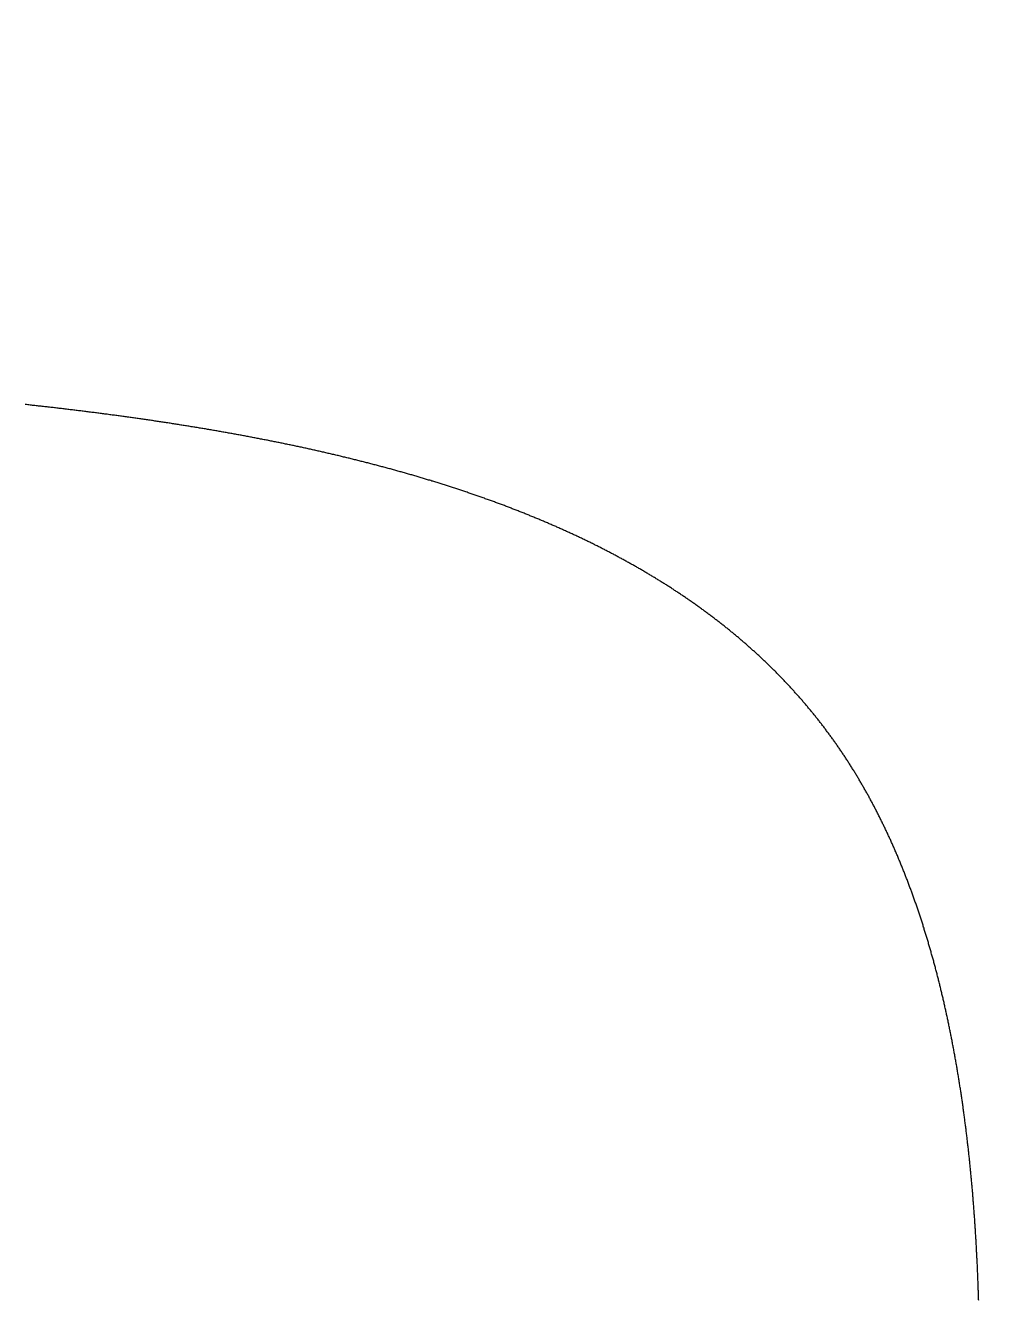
# Model space of a CAD drawing. Header units: millimetres. Extents: x 88 to 97873, y 32 to 55088.
# Drawn here: x 48648.021 to 48649.903, y 5112.257 to 5114.693 of the extents above; entities that cross this region are included whole.
import ezdxf

# ---------------------------------------------------------------- set-up
doc = ezdxf.new("R2010")
doc.units = ezdxf.units.MM
doc.header["$LTSCALE"] = 0.3

msp = doc.modelspace()

# ---------------------------------------------------------------- hatches: boundary and pattern name
h = msp.add_hatch()
h.set_pattern_fill('ANSI35', color=256, scale=20, angle=43)
h.paths.add_polyline_path([(48633.8805, 5118.9657, -1), (48656.7087, 5118.9657, -0.330565), (48648.5997, 5108.0406), (48648.6447, 5108.0849), (48648.6855, 5108.1331), (48648.7227, 5108.1834), (48648.7572, 5108.2354), (48648.7897, 5108.2885), (48648.8207, 5108.3421), (48648.85, 5108.3949), (48648.8777, 5108.446), (48648.9015, 5108.4904), (48648.948, 5108.5777), (48648.9819, 5108.6414), (48649.0146, 5108.7032), (48649.0466, 5108.7643), (48649.0781, 5108.8248), (48649.1091, 5108.8851), (48649.1397, 5108.9455), (48649.1698, 5109.0058), (48649.1996, 5109.0664), (48649.229, 5109.1273), (48649.2579, 5109.1883), (48649.2862, 5109.2493), (48649.3138, 5109.3103), (48649.3409, 5109.3717), (48649.3675, 5109.4335), (48649.3933, 5109.4957), (48649.4184, 5109.5581), (48649.4427, 5109.6208), (48649.466, 5109.6833), (48649.4882, 5109.7461), (48649.5096, 5109.8092), (48649.53, 5109.8728), (48649.5494, 5109.9364), (48649.5678, 5110.0001), (48649.5853, 5110.0642), (48649.6017, 5110.128), (48649.6172, 5110.1917), (48649.6318, 5110.2553), (48649.6458, 5110.3195), (48649.6591, 5110.3846), (48649.6718, 5110.4497), (48649.6838, 5110.515), (48649.6953, 5110.5803), (48649.7061, 5110.6458), (48649.7165, 5110.7113), (48649.7264, 5110.7768), (48649.7359, 5110.8423), (48649.745, 5110.9077), (48649.7538, 5110.9729), (48649.7622, 5111.038), (48649.7703, 5111.1027), (48649.7782, 5111.1683), (48649.7862, 5111.2366), (48649.7939, 5111.3048), (48649.8013, 5111.3734), (48649.8083, 5111.4411), (48649.8148, 5111.5087), (48649.8207, 5111.5761), (48649.8262, 5111.6431), (48649.8312, 5111.7108), (48649.8355, 5111.7789), (48649.8392, 5111.8475), (48649.8422, 5111.9151), (48649.8444, 5111.9818), (48649.8458, 5112.0486), (48649.8463, 5112.1153), (48649.846, 5112.1831), (48649.8446, 5112.2518), (48649.8421, 5112.3202), (48649.8384, 5112.3881), (48649.8335, 5112.4555), (48649.8271, 5112.5233), (48649.8192, 5112.5914), (48649.8098, 5112.6586), (48649.7985, 5112.7259), (48649.7853, 5112.7929), (48649.7702, 5112.8586), (48649.7529, 5112.9239), (48649.7331, 5112.9883), (48649.7107, 5113.0519), (48649.6852, 5113.1152), (48649.6565, 5113.177), (48649.6244, 5113.2371), (48649.5889, 5113.2949), (48649.5502, 5113.3496), (48649.5082, 5113.4014), (48649.4632, 5113.4504), (48649.4152, 5113.4964), (48649.3651, 5113.5392), (48649.3131, 5113.5788), (48649.2586, 5113.6161), (48649.2026, 5113.6505), (48649.1453, 5113.6823), (48649.0868, 5113.7116), (48649.0273, 5113.7387), (48648.9661, 5113.7639), (48648.9041, 5113.7872), (48648.8417, 5113.8085), (48648.7787, 5113.8281), (48648.7156, 5113.8461), (48648.6513, 5113.8628), (48648.5869, 5113.878), (48648.5225, 5113.892), (48648.4573, 5113.905), (48648.3923, 5113.9168), (48648.3277, 5113.9276), (48648.2625, 5113.9377), (48648.1966, 5113.9469), (48648.1312, 5113.9554), (48648.0666, 5113.9631), (48648.0016, 5113.9703), (48647.9362, 5113.977), (48647.8705, 5113.9832), (48647.8046, 5113.989), (48647.7396, 5113.9944), (48647.674, 5113.9995), (48647.6073, 5114.0043), (48647.5407, 5114.0089), (48647.474, 5114.0132), (48647.4072, 5114.0173), (48647.3403, 5114.0211), (48647.2733, 5114.0247), (48647.2062, 5114.028), (48647.139, 5114.0312), (48647.0718, 5114.034), (48647.0044, 5114.0367), (48646.937, 5114.0392), (48646.8694, 5114.0415), (48646.8019, 5114.0436), (48646.7354, 5114.0455), (48646.6701, 5114.0472), (48646.6047, 5114.0488), (48646.5393, 5114.0502), (48646.4738, 5114.0514), (48646.4083, 5114.0526), (48646.3427, 5114.0536), (48646.2771, 5114.0545), (48646.2114, 5114.0553), (48646.1457, 5114.0559), (48646.08, 5114.0565), (48646.0143, 5114.057), (48645.9485, 5114.0574), (48645.8827, 5114.0578), (48645.8479, 5114.0579), (48645.8455, 5114.058), (48645.843, 5114.058), (48645.8406, 5114.058), (48645.8382, 5114.058), (48645.8357, 5114.058), (48645.8333, 5114.058), (48645.8308, 5114.058), (48645.8284, 5114.058), (48645.826, 5114.058), (48645.8235, 5114.058), (48645.8211, 5114.0581), (48645.8186, 5114.0581), (48645.8162, 5114.0581), (48645.8138, 5114.0581), (48645.8113, 5114.0581), (48645.8089, 5114.0581), (48645.8064, 5114.0581), (48645.804, 5114.0581), (48645.8016, 5114.0581), (48645.7991, 5114.0581), (48645.7967, 5114.0581), (48645.7942, 5114.0582), (48645.7918, 5114.0582), (48645.7893, 5114.0582), (48645.7869, 5114.0582), (48645.7845, 5114.0582), (48645.782, 5114.0582), (48645.7796, 5114.0582), (48645.7771, 5114.0582), (48645.7747, 5114.0582), (48645.7723, 5114.0582), (48645.7698, 5114.0582), (48645.7674, 5114.0582), (48645.7649, 5114.0582), (48645.7625, 5114.0583), (48645.7601, 5114.0583), (48645.7576, 5114.0583), (48645.7552, 5114.0583), (48645.7527, 5114.0583), (48645.7503, 5114.0583), (48645.7478, 5114.0583), (48645.7454, 5114.0583), (48645.743, 5114.0583), (48645.7405, 5114.0583), (48645.7381, 5114.0583), (48645.7356, 5114.0583), (48645.7332, 5114.0583), (48645.7308, 5114.0583), (48645.7283, 5114.0584), (48645.7259, 5114.0584), (48645.7234, 5114.0584), (48645.721, 5114.0584), (48645.7185, 5114.0584), (48645.7161, 5114.0584), (48645.7137, 5114.0584), (48645.7112, 5114.0584), (48645.7088, 5114.0584), (48645.7063, 5114.0584), (48645.7039, 5114.0584), (48645.7015, 5114.0584), (48645.699, 5114.0584), (48645.6966, 5114.0584), (48645.6941, 5114.0584), (48645.6917, 5114.0584), (48645.6892, 5114.0585), (48645.6868, 5114.0585), (48645.6844, 5114.0585), (48645.6819, 5114.0585), (48645.6795, 5114.0585), (48645.677, 5114.0585), (48645.6746, 5114.0585), (48645.6721, 5114.0585), (48645.6697, 5114.0585), (48645.6673, 5114.0585), (48645.6648, 5114.0585), (48645.6624, 5114.0585), (48645.6599, 5114.0585), (48645.6575, 5114.0585), (48645.655, 5114.0585), (48645.6526, 5114.0585), (48645.6502, 5114.0585), (48645.6477, 5114.0585), (48645.6453, 5114.0585), (48645.6428, 5114.0585), (48645.6404, 5114.0586), (48645.6379, 5114.0586), (48645.6355, 5114.0586), (48645.6331, 5114.0586), (48645.6306, 5114.0586), (48645.6282, 5114.0586), (48645.6257, 5114.0586), (48645.6233, 5114.0586), (48645.6208, 5114.0586), (48645.6184, 5114.0586), (48645.616, 5114.0586), (48645.6135, 5114.0586), (48645.6111, 5114.0586), (48645.6086, 5114.0586), (48645.6062, 5114.0586), (48645.6037, 5114.0586), (48645.6013, 5114.0586), (48645.5989, 5114.0586), (48645.5964, 5114.0586), (48645.594, 5114.0586), (48645.5915, 5114.0586), (48645.5891, 5114.0586), (48645.5866, 5114.0586), (48645.5842, 5114.0586), (48645.5818, 5114.0586), (48645.5793, 5114.0586), (48645.5769, 5114.0586), (48645.5744, 5114.0586), (48645.572, 5114.0587), (48645.5695, 5114.0587), (48645.5671, 5114.0587), (48645.5647, 5114.0587), (48645.5622, 5114.0587), (48645.5598, 5114.0587), (48645.5573, 5114.0587), (48645.5549, 5114.0587), (48645.5524, 5114.0587), (48645.55, 5114.0587), (48645.5476, 5114.0587), (48645.5451, 5114.0587), (48645.5427, 5114.0587), (48645.5402, 5114.0587), (48645.5378, 5114.0587), (48645.5353, 5114.0587), (48645.5329, 5114.0587), (48645.5304, 5114.0587), (48645.528, 5114.0587), (48645.5256, 5114.0587), (48645.5231, 5114.0587), (48645.5207, 5114.0587), (48645.5182, 5114.0587), (48645.5158, 5114.0587), (48645.5133, 5114.0587), (48645.5109, 5114.0587), (48645.5085, 5114.0587), (48645.506, 5114.0587), (48645.5036, 5114.0587), (48645.5011, 5114.0587), (48645.4987, 5114.0587), (48645.4962, 5114.0587), (48645.4938, 5114.0587), (48645.4913, 5114.0587), (48645.4889, 5114.0587), (48645.4865, 5114.0587), (48645.484, 5114.0587), (48645.4816, 5114.0587), (48645.4791, 5114.0587), (48645.4767, 5114.0587), (48645.4742, 5114.0587), (48645.4718, 5114.0587), (48645.4694, 5114.0587), (48645.4669, 5114.0587), (48645.4645, 5114.0587), (48645.462, 5114.0587), (48645.4596, 5114.0587), (48645.4571, 5114.0587), (48645.4547, 5114.0587), (48645.4522, 5114.0587), (48645.4498, 5114.0587), (48645.4474, 5114.0587), (48645.4449, 5114.0587), (48645.4425, 5114.0587), (48645.44, 5114.0587), (48645.4376, 5114.0587), (48645.4351, 5114.0587), (48645.4327, 5114.0587), (48645.4303, 5114.0588), (48645.4278, 5114.0588), (48645.4254, 5114.0588), (48645.4229, 5114.0588), (48645.4205, 5114.0588), (48645.418, 5114.0588), (48645.4156, 5114.0588), (48645.4131, 5114.0588), (48645.4107, 5114.0588), (48645.4083, 5114.0588), (48645.4058, 5114.0588), (48645.4034, 5114.0588), (48645.4009, 5114.0588), (48645.3985, 5114.0588), (48645.396, 5114.0588), (48645.3936, 5114.0588), (48645.3911, 5114.0588), (48645.3887, 5114.0588), (48645.3863, 5114.0588), (48645.3838, 5114.0588), (48645.3814, 5114.0588), (48645.3789, 5114.0588), (48645.3765, 5114.0588), (48645.374, 5114.0588), (48645.3716, 5114.0588), (48645.3691, 5114.0588), (48645.3667, 5114.0588), (48645.3643, 5114.0588), (48645.3618, 5114.0588), (48645.3594, 5114.0588), (48645.3569, 5114.0588), (48645.3545, 5114.0588), (48645.352, 5114.0588), (48645.3496, 5114.0588), (48645.3471, 5114.0588), (48645.3447, 5114.0588), (48645.3423, 5114.0588), (48645.3398, 5114.0588), (48645.3374, 5114.0588), (48645.3349, 5114.0588), (48645.3325, 5114.0588), (48645.33, 5114.0588), (48645.3276, 5114.0588), (48645.3251, 5114.0588), (48645.3227, 5114.0588), (48645.3203, 5114.0588), (48645.3178, 5114.0588), (48645.3154, 5114.0588), (48645.3129, 5114.0588), (48645.3105, 5114.0588), (48645.308, 5114.0588), (48645.3056, 5114.0588), (48645.3031, 5114.0588), (48645.3007, 5114.0588), (48645.2983, 5114.0588), (48645.2958, 5114.0588), (48645.2934, 5114.0588), (48645.2909, 5114.0588), (48645.2885, 5114.0588), (48645.286, 5114.0588), (48645.2836, 5114.0588), (48645.2811, 5114.0588), (48645.2787, 5114.0588), (48645.2763, 5114.0588), (48645.2738, 5114.0588), (48645.2714, 5114.0588), (48645.2689, 5114.0588), (48645.2665, 5114.0588), (48645.264, 5114.0588), (48645.2616, 5114.0588), (48645.2591, 5114.0588), (48645.2567, 5114.0588), (48645.2543, 5114.0588), (48645.2518, 5114.0588), (48645.2494, 5114.0588), (48645.2469, 5114.0588), (48645.2445, 5114.0588), (48645.242, 5114.0588), (48645.2396, 5114.0588), (48645.2371, 5114.0588), (48645.2347, 5114.0588), (48645.2323, 5114.0588), (48645.2298, 5114.0588), (48645.2274, 5114.0588), (48645.2249, 5114.0588), (48645.2225, 5114.0588), (48645.22, 5114.0588), (48645.2176, 5114.0588), (48645.2151, 5114.0588), (48645.2127, 5114.0588), (48645.2103, 5114.0588), (48645.2078, 5114.0588), (48645.2054, 5114.0588), (48645.2029, 5114.0588), (48645.2005, 5114.0588), (48645.198, 5114.0588), (48645.1956, 5114.0588), (48645.1931, 5114.0588), (48645.1907, 5114.0588), (48645.1883, 5114.0588), (48645.1858, 5114.0588), (48645.1834, 5114.0588), (48645.1809, 5114.0588), (48645.1785, 5114.0588), (48645.176, 5114.0588), (48645.1736, 5114.0588), (48645.1711, 5114.0588), (48645.1687, 5114.0588), (48645.1663, 5114.0588), (48645.1638, 5114.0588), (48645.1614, 5114.0588), (48645.1589, 5114.0588), (48645.1565, 5114.0588), (48645.154, 5114.0588), (48645.1516, 5114.0588), (48645.1492, 5114.0588), (48645.1467, 5114.0588), (48645.1443, 5114.0588), (48645.1418, 5114.0588), (48645.1394, 5114.0588), (48645.1369, 5114.0588), (48645.1345, 5114.0588), (48645.132, 5114.0588), (48645.1296, 5114.0588), (48645.1272, 5114.0588), (48645.1247, 5114.0588), (48645.1223, 5114.0588), (48645.1198, 5114.0588), (48645.1174, 5114.0588), (48645.1149, 5114.0588), (48645.1125, 5114.0588), (48645.11, 5114.0588), (48645.1076, 5114.0588), (48645.1052, 5114.0588), (48645.1027, 5114.0588), (48645.1003, 5114.0588), (48645.0978, 5114.0588), (48645.0954, 5114.0588), (48645.0929, 5114.0588), (48645.0905, 5114.0587), (48645.088, 5114.0587), (48645.0856, 5114.0587), (48645.0832, 5114.0587), (48645.0807, 5114.0587), (48645.0783, 5114.0587), (48645.0758, 5114.0587), (48645.0734, 5114.0587), (48645.0709, 5114.0587), (48645.0685, 5114.0587), (48645.066, 5114.0587), (48645.0636, 5114.0587), (48645.0612, 5114.0587), (48645.0587, 5114.0587), (48645.0563, 5114.0587), (48645.0538, 5114.0587), (48645.0514, 5114.0587), (48645.0489, 5114.0587), (48645.0465, 5114.0587), (48645.0441, 5114.0587), (48645.0416, 5114.0587), (48645.0392, 5114.0587), (48645.0367, 5114.0587), (48645.0343, 5114.0587), (48645.0318, 5114.0587), (48645.0294, 5114.0587), (48645.0269, 5114.0587), (48645.0245, 5114.0587), (48645.0221, 5114.0587), (48645.0196, 5114.0587), (48645.0172, 5114.0587), (48645.0147, 5114.0587), (48645.0123, 5114.0587), (48645.0098, 5114.0587), (48645.0074, 5114.0587), (48645.005, 5114.0587), (48645.0025, 5114.0587), (48645.0001, 5114.0587), (48644.9976, 5114.0587), (48644.9952, 5114.0587), (48644.9927, 5114.0587), (48644.9903, 5114.0587), (48644.9878, 5114.0587), (48644.9854, 5114.0587), (48644.983, 5114.0587), (48644.9805, 5114.0587), (48644.9781, 5114.0587), (48644.9756, 5114.0587), (48644.9732, 5114.0587), (48644.9707, 5114.0587), (48644.9683, 5114.0587), (48644.9659, 5114.0587), (48644.9634, 5114.0587), (48644.961, 5114.0587), (48644.9585, 5114.0587), (48644.9561, 5114.0587), (48644.9536, 5114.0587), (48644.9512, 5114.0587), (48644.9488, 5114.0586), (48644.9463, 5114.0586), (48644.9439, 5114.0586), (48644.9414, 5114.0586), (48644.939, 5114.0586), (48644.9365, 5114.0586), (48644.9341, 5114.0586), (48644.9317, 5114.0586), (48644.9292, 5114.0586), (48644.9268, 5114.0586), (48644.9243, 5114.0586), (48644.9219, 5114.0586), (48644.9194, 5114.0586), (48644.917, 5114.0586), (48644.9146, 5114.0586), (48644.9121, 5114.0586), (48644.9097, 5114.0586), (48644.9072, 5114.0586), (48644.9048, 5114.0586), (48644.9023, 5114.0586), (48644.8999, 5114.0586), (48644.8975, 5114.0586), (48644.895, 5114.0586), (48644.8926, 5114.0586), (48644.8901, 5114.0586), (48644.8877, 5114.0586), (48644.8852, 5114.0586), (48644.8828, 5114.0586), (48644.8804, 5114.0585), (48644.8779, 5114.0585), (48644.8755, 5114.0585), (48644.873, 5114.0585), (48644.8706, 5114.0585), (48644.8681, 5114.0585), (48644.8657, 5114.0585), (48644.8633, 5114.0585), (48644.8608, 5114.0585), (48644.8584, 5114.0585), (48644.8559, 5114.0585), (48644.8535, 5114.0585), (48644.851, 5114.0585), (48644.8486, 5114.0585), (48644.8462, 5114.0585), (48644.8437, 5114.0585), (48644.8413, 5114.0585), (48644.8388, 5114.0585), (48644.8364, 5114.0585), (48644.8339, 5114.0585), (48644.8315, 5114.0584), (48644.8291, 5114.0584), (48644.8266, 5114.0584), (48644.8242, 5114.0584), (48644.8217, 5114.0584), (48644.8193, 5114.0584), (48644.8168, 5114.0584), (48644.8144, 5114.0584), (48644.812, 5114.0584), (48644.8095, 5114.0584), (48644.8071, 5114.0584), (48644.8046, 5114.0584), (48644.8022, 5114.0584), (48644.7998, 5114.0584), (48644.7973, 5114.0584), (48644.7949, 5114.0584), (48644.7924, 5114.0583), (48644.79, 5114.0583), (48644.7875, 5114.0583), (48644.7851, 5114.0583), (48644.7827, 5114.0583), (48644.7802, 5114.0583), (48644.7778, 5114.0583), (48644.7753, 5114.0583), (48644.7729, 5114.0583), (48644.7705, 5114.0583), (48644.768, 5114.0583), (48644.7656, 5114.0583), (48644.7631, 5114.0583), (48644.7607, 5114.0583), (48644.7582, 5114.0582), (48644.7558, 5114.0582), (48644.7534, 5114.0582), (48644.7509, 5114.0582), (48644.7485, 5114.0582), (48644.746, 5114.0582), (48644.7436, 5114.0582), (48644.7412, 5114.0582), (48644.7387, 5114.0582), (48644.7363, 5114.0582), (48644.7338, 5114.0582), (48644.7314, 5114.0582), (48644.729, 5114.0582), (48644.7265, 5114.0581), (48644.7241, 5114.0581), (48644.7216, 5114.0581), (48644.7192, 5114.0581), (48644.7167, 5114.0581), (48644.7143, 5114.0581), (48644.7119, 5114.0581), (48644.7094, 5114.0581), (48644.707, 5114.0581), (48644.7045, 5114.0581), (48644.6685, 5114.0579), (48644.6003, 5114.0576), (48644.532, 5114.0572), (48644.4638, 5114.0567), (48644.3957, 5114.0561), (48644.3275, 5114.0554), (48644.2594, 5114.0546), (48644.1914, 5114.0537), (48644.1234, 5114.0527), (48644.0554, 5114.0515), (48643.9875, 5114.0502), (48643.9197, 5114.0488), (48643.8519, 5114.0472), (48643.7841, 5114.0454), (48643.7165, 5114.0435), (48643.6489, 5114.0414), (48643.5814, 5114.0391), (48643.514, 5114.0366), (48643.4466, 5114.0338), (48643.3794, 5114.0309), (48643.3122, 5114.0278), (48643.2451, 5114.0244), (48643.1781, 5114.0209), (48643.1112, 5114.017), (48643.0444, 5114.0129), (48642.9777, 5114.0086), (48642.9111, 5114.004), (48642.8431, 5113.999), (48642.774, 5113.9936), (48642.7056, 5113.9879), (48642.6373, 5113.9818), (48642.5694, 5113.9752), (48642.5018, 5113.9682), (48642.4345, 5113.9606), (48642.3678, 5113.9524), (48642.3004, 5113.9433), (48642.2325, 5113.9334), (48642.1653, 5113.9227), (48642.0988, 5113.9111), (48642.032, 5113.8984), (48641.9651, 5113.8845), (48641.8992, 5113.8694), (48641.8334, 5113.8529), (48641.7677, 5113.8349), (48641.7023, 5113.8152), (48641.6374, 5113.7937), (48641.5741, 5113.7705), (48641.5114, 5113.7454), (48641.4497, 5113.7179), (48641.3891, 5113.6881), (48641.3297, 5113.6558), (48641.2717, 5113.6207), (48641.2154, 5113.5827), (48641.1617, 5113.5421), (48641.1107, 5113.4989), (48641.0626, 5113.453), (48641.0174, 5113.4042), (48640.9752, 5113.3525), (48640.9368, 5113.2987), (48640.9021, 5113.2428), (48640.8706, 5113.1847), (48640.8424, 5113.1251), (48640.8171, 5113.064), (48640.7945, 5113.0018), (48640.7746, 5112.9386), (48640.757, 5112.8748), (48640.7417, 5112.8105), (48640.7284, 5112.7459), (48640.717, 5112.6811), (48640.7073, 5112.6165), (48640.6991, 5112.5509), (48640.6923, 5112.4845), (48640.6869, 5112.4185), (48640.6828, 5112.353), (48640.6798, 5112.2872), (48640.6778, 5112.2209), (48640.6769, 5112.1544), (48640.677, 5112.0877), (48640.6779, 5112.0209), (48640.6796, 5111.9542), (48640.6821, 5111.8876), (48640.6853, 5111.8211), (48640.6891, 5111.755), (48640.6935, 5111.6893), (48640.6985, 5111.6241), (48640.704, 5111.5583), (48640.71, 5111.4922), (48640.7163, 5111.4269), (48640.7231, 5111.3616), (48640.7302, 5111.2963), (48640.7375, 5111.2323), (48640.7452, 5111.1662), (48640.7534, 5111.0987), (48640.7619, 5111.0313), (48640.7705, 5110.9646), (48640.7795, 5110.8977), (48640.7889, 5110.8308), (48640.7987, 5110.7639), (48640.8089, 5110.697), (48640.8196, 5110.6303), (48640.8308, 5110.5636), (48640.8426, 5110.4972), (48640.855, 5110.4308), (48640.8681, 5110.3647), (48640.8819, 5110.2987), (48640.8965, 5110.2327), (48640.9118, 5110.1676), (48640.9278, 5110.103), (48640.9449, 5110.0383), (48640.9628, 5109.974), (48640.9817, 5109.91), (48641.0016, 5109.846), (48641.0224, 5109.7827), (48641.0442, 5109.7197), (48641.0666, 5109.6577), (48641.0898, 5109.5963), (48641.1139, 5109.535), (48641.1388, 5109.4739), (48641.1644, 5109.4131), (48641.1906, 5109.3526), (48641.2173, 5109.2925), (48641.2445, 5109.2329), (48641.2721, 5109.1738), (48641.3001, 5109.1148), (48641.3287, 5109.0558), (48641.3577, 5108.9971), (48641.387, 5108.9387), (48641.4164, 5108.8806), (48641.446, 5108.8231), (48641.4756, 5108.7663), (48641.5052, 5108.7097), (48641.5345, 5108.6542), (48641.5626, 5108.6013), (48641.5783, 5108.5718), (48641.5788, 5108.5708), (48641.5794, 5108.5699), (48641.5799, 5108.5689), (48641.6112, 5108.5101), (48641.6493, 5108.4388), (48641.6846, 5108.374), (48641.7201, 5108.3112), (48641.7566, 5108.2501), (48641.7951, 5108.1909), (48641.8365, 5108.1343), (48641.8813, 5108.0817), (48641.8933, 5108.0701, -0.328122)])

# ---------------------------------------------------------------- linework, layer by layer
msp.add_lwpolyline([(48649.8444, 5112.2548), (48649.8443, 5112.2571), (48649.8442, 5112.2594), (48649.8441, 5112.2617), (48649.8441, 5112.264), (48649.844, 5112.2663), (48649.8439, 5112.2685), (48649.8439, 5112.2708), (48649.8438, 5112.2731), (48649.8437, 5112.2754), (48649.8436, 5112.2777), (48649.8435, 5112.2799), (48649.8435, 5112.2822), (48649.8434, 5112.2845), (48649.8433, 5112.2868), (48649.8432, 5112.2891), (48649.8431, 5112.2913), (48649.843, 5112.2936), (48649.8429, 5112.2959), (48649.8429, 5112.2982), (48649.8428, 5112.3004), (48649.8427, 5112.3027), (48649.8426, 5112.305), (48649.8425, 5112.3073), (48649.8424, 5112.3095), (48649.8423, 5112.3118), (48649.8422, 5112.3141), (48649.8421, 5112.3164), (48649.842, 5112.3186), (48649.8419, 5112.3209), (48649.8418, 5112.3232), (48649.8417, 5112.3255), (48649.8416, 5112.3277), (48649.8415, 5112.33), (48649.8414, 5112.3323), (48649.8412, 5112.3345), (48649.8411, 5112.3368), (48649.841, 5112.3391), (48649.8409, 5112.3413), (48649.8408, 5112.3436), (48649.8407, 5112.3459), (48649.8405, 5112.3481), (48649.8404, 5112.3504), (48649.8403, 5112.3527), (48649.8402, 5112.3549), (48649.8401, 5112.3572), (48649.8399, 5112.3595), (48649.8398, 5112.3617), (48649.8397, 5112.364), (48649.8395, 5112.3662), (48649.8394, 5112.3685), (48649.8393, 5112.3708), (48649.8392, 5112.373), (48649.839, 5112.3753), (48649.8389, 5112.3775), (48649.8387, 5112.3798), (48649.8386, 5112.3821), (48649.8385, 5112.3843), (48649.8383, 5112.3866), (48649.8382, 5112.3888), (48649.838, 5112.3911), (48649.8379, 5112.3933), (48649.8377, 5112.3956), (48649.8376, 5112.3978), (48649.8374, 5112.4001), (48649.8373, 5112.4023), (48649.8371, 5112.4046), (48649.837, 5112.4068), (48649.8368, 5112.4091), (48649.8367, 5112.4113), (48649.8365, 5112.4136), (48649.8364, 5112.4158), (48649.8362, 5112.4181), (48649.836, 5112.4203), (48649.8359, 5112.4226), (48649.8357, 5112.4248), (48649.8355, 5112.4271), (48649.8354, 5112.4293), (48649.8352, 5112.4316), (48649.835, 5112.4338), (48649.8349, 5112.436), (48649.8347, 5112.4383), (48649.8345, 5112.4405), (48649.8343, 5112.4428), (48649.8341, 5112.445), (48649.834, 5112.4472), (48649.8338, 5112.4495), (48649.8336, 5112.4517), (48649.8334, 5112.4539), (48649.8332, 5112.4562), (48649.833, 5112.4584), (48649.8329, 5112.4607), (48649.8327, 5112.4629), (48649.8325, 5112.4651), (48649.8323, 5112.4673), (48649.8321, 5112.4696), (48649.8319, 5112.4718), (48649.8317, 5112.474), (48649.8315, 5112.4763), (48649.8313, 5112.4785), (48649.8311, 5112.4807), (48649.8309, 5112.4829), (48649.8307, 5112.4852), (48649.8305, 5112.4874), (48649.8303, 5112.4896), (48649.8301, 5112.4918), (48649.8299, 5112.4941), (48649.8296, 5112.4963), (48649.8294, 5112.4985), (48649.8292, 5112.5007), (48649.829, 5112.503), (48649.8288, 5112.5052), (48649.8286, 5112.5074), (48649.8283, 5112.5096), (48649.8281, 5112.5118), (48649.8279, 5112.514), (48649.8277, 5112.5163), (48649.8274, 5112.5185), (48649.8272, 5112.5207), (48649.827, 5112.5229), (48649.8267, 5112.5251), (48649.8265, 5112.5273), (48649.8263, 5112.5295), (48649.826, 5112.5317), (48649.8258, 5112.5339), (48649.8256, 5112.5361), (48649.8253, 5112.5383), (48649.8251, 5112.5406), (48649.8248, 5112.5428), (48649.8246, 5112.545), (48649.8243, 5112.5472), (48649.8241, 5112.5494), (48649.8238, 5112.5516), (48649.8236, 5112.5538), (48649.8233, 5112.556), (48649.8231, 5112.5582), (48649.8228, 5112.5604), (48649.8226, 5112.5626), (48649.8223, 5112.5648), (48649.8221, 5112.5669), (48649.8218, 5112.5691), (48649.8215, 5112.5713), (48649.8213, 5112.5735), (48649.821, 5112.5757), (48649.8207, 5112.5779), (48649.8204, 5112.5801), (48649.8202, 5112.5823), (48649.8199, 5112.5845), (48649.8196, 5112.5867), (48649.8194, 5112.5888), (48649.8191, 5112.591), (48649.8188, 5112.5932), (48649.8185, 5112.5954), (48649.8182, 5112.5976), (48649.8179, 5112.5997), (48649.8177, 5112.6019), (48649.8174, 5112.6041), (48649.8171, 5112.6063), (48649.8168, 5112.6085), (48649.8165, 5112.6106), (48649.8162, 5112.6128), (48649.8159, 5112.615), (48649.8156, 5112.6172), (48649.8153, 5112.6193), (48649.815, 5112.6215), (48649.8147, 5112.6237), (48649.8144, 5112.6258), (48649.8141, 5112.628), (48649.8138, 5112.6302), (48649.8135, 5112.6323), (48649.8132, 5112.6345), (48649.8128, 5112.6367), (48649.8125, 5112.6388), (48649.8122, 5112.641), (48649.8119, 5112.6431), (48649.8116, 5112.6453), (48649.8113, 5112.6475), (48649.8109, 5112.6496), (48649.8106, 5112.6518), (48649.8103, 5112.6539), (48649.81, 5112.6561), (48649.8096, 5112.6582), (48649.8093, 5112.6604), (48649.809, 5112.6625), (48649.8086, 5112.6647), (48649.8083, 5112.6668), (48649.808, 5112.669), (48649.8076, 5112.6711), (48649.8073, 5112.6733), (48649.8069, 5112.6754), (48649.8066, 5112.6775), (48649.8062, 5112.6797), (48649.8059, 5112.6818), (48649.8055, 5112.684), (48649.8052, 5112.6861), (48649.8048, 5112.6882), (48649.8045, 5112.6904), (48649.8041, 5112.6925), (48649.8038, 5112.6946), (48649.8034, 5112.6968), (48649.803, 5112.6989), (48649.8027, 5112.701), (48649.8023, 5112.7032), (48649.8019, 5112.7053), (48649.8016, 5112.7074), (48649.8012, 5112.7095), (48649.8008, 5112.7117), (48649.8005, 5112.7138), (48649.8001, 5112.7159), (48649.7997, 5112.718), (48649.7993, 5112.7201), (48649.7989, 5112.7223), (48649.7986, 5112.7244), (48649.7982, 5112.7265), (48649.7978, 5112.7286), (48649.7974, 5112.7307), (48649.797, 5112.7328), (48649.7966, 5112.7349), (48649.7962, 5112.7371), (48649.7958, 5112.7392), (48649.7954, 5112.7413), (48649.795, 5112.7434), (48649.7946, 5112.7455), (48649.7942, 5112.7476), (48649.7938, 5112.7497), (48649.7934, 5112.7518), (48649.793, 5112.7539), (48649.7926, 5112.756), (48649.7922, 5112.7581), (48649.7918, 5112.7602), (48649.7914, 5112.7623), (48649.791, 5112.7644), (48649.7905, 5112.7665), (48649.7901, 5112.7685), (48649.7897, 5112.7706), (48649.7893, 5112.7727), (48649.7888, 5112.7748), (48649.7884, 5112.7769), (48649.788, 5112.779), (48649.7876, 5112.7811), (48649.7871, 5112.7831), (48649.7867, 5112.7852), (48649.7862, 5112.7873), (48649.7858, 5112.7894), (48649.7854, 5112.7915), (48649.7849, 5112.7935), (48649.7845, 5112.7956), (48649.784, 5112.7977), (48649.7836, 5112.7998), (48649.7831, 5112.8018), (48649.7827, 5112.8039), (48649.7822, 5112.806), (48649.7818, 5112.808), (48649.7813, 5112.8101), (48649.7809, 5112.8121), (48649.7804, 5112.8142), (48649.7799, 5112.8163), (48649.7795, 5112.8183), (48649.779, 5112.8204), (48649.7785, 5112.8224), (48649.7781, 5112.8245), (48649.7776, 5112.8265), (48649.7771, 5112.8286), (48649.7767, 5112.8306), (48649.7762, 5112.8327), (48649.7757, 5112.8347), (48649.7752, 5112.8368), (48649.7747, 5112.8388), (48649.7742, 5112.8409), (48649.7738, 5112.8429), (48649.7733, 5112.845), (48649.7728, 5112.847), (48649.7723, 5112.849), (48649.7718, 5112.8511), (48649.7713, 5112.8531), (48649.7708, 5112.8551), (48649.7703, 5112.8572), (48649.7698, 5112.8592), (48649.7693, 5112.8612), (48649.7688, 5112.8633), (48649.7683, 5112.8653), (48649.7678, 5112.8673), (48649.7673, 5112.8693), (48649.7667, 5112.8714), (48649.7662, 5112.8734), (48649.7657, 5112.8754), (48649.7652, 5112.8774), (48649.7647, 5112.8794), (48649.7641, 5112.8814), (48649.7636, 5112.8834), (48649.7631, 5112.8855), (48649.7626, 5112.8875), (48649.762, 5112.8895), (48649.7615, 5112.8915), (48649.761, 5112.8935), (48649.7604, 5112.8955), (48649.7599, 5112.8975), (48649.7593, 5112.8995), (48649.7588, 5112.9015), (48649.7583, 5112.9035), (48649.7577, 5112.9055), (48649.7572, 5112.9075), (48649.7566, 5112.9095), (48649.7561, 5112.9115), (48649.7555, 5112.9135), (48649.7549, 5112.9154), (48649.7544, 5112.9174), (48649.7538, 5112.9194), (48649.7533, 5112.9214), (48649.7527, 5112.9234), (48649.7521, 5112.9254), (48649.7516, 5112.9273), (48649.751, 5112.9293), (48649.7504, 5112.9313), (48649.7498, 5112.9333), (48649.7493, 5112.9352), (48649.7487, 5112.9372), (48649.7481, 5112.9392), (48649.7475, 5112.9411), (48649.7469, 5112.9431), (48649.7464, 5112.9451), (48649.7458, 5112.947), (48649.7452, 5112.949), (48649.7446, 5112.9509), (48649.744, 5112.9529), (48649.7434, 5112.9549), (48649.7428, 5112.9568), (48649.7422, 5112.9588), (48649.7416, 5112.9607), (48649.741, 5112.9627), (48649.7404, 5112.9646), (48649.7398, 5112.9666), (48649.7391, 5112.9685), (48649.7385, 5112.9704), (48649.7379, 5112.9724), (48649.7373, 5112.9743), (48649.7367, 5112.9763), (48649.7361, 5112.9782), (48649.7354, 5112.9801), (48649.7348, 5112.9821), (48649.7342, 5112.984), (48649.7336, 5112.9859), (48649.7329, 5112.9879), (48649.7323, 5112.9898), (48649.7317, 5112.9917), (48649.731, 5112.9936), (48649.7304, 5112.9955), (48649.7297, 5112.9975), (48649.7291, 5112.9994), (48649.7284, 5113.0013), (48649.7278, 5113.0032), (48649.7271, 5113.0051), (48649.7265, 5113.007), (48649.7258, 5113.0089), (48649.7252, 5113.0108), (48649.7245, 5113.0127), (48649.7239, 5113.0146), (48649.7232, 5113.0165), (48649.7225, 5113.0184), (48649.7219, 5113.0203), (48649.7212, 5113.0222), (48649.7205, 5113.0241), (48649.7198, 5113.026), (48649.7192, 5113.0279), (48649.7185, 5113.0298), (48649.7178, 5113.0317), (48649.7171, 5113.0336), (48649.7164, 5113.0355), (48649.7157, 5113.0373), (48649.7151, 5113.0392), (48649.7144, 5113.0411), (48649.7137, 5113.043), (48649.713, 5113.0448), (48649.7123, 5113.0467), (48649.7116, 5113.0486), (48649.7109, 5113.0505), (48649.7102, 5113.0523), (48649.7095, 5113.0542), (48649.7088, 5113.0561), (48649.7081, 5113.0579), (48649.7073, 5113.0598), (48649.7066, 5113.0616), (48649.7059, 5113.0635), (48649.7052, 5113.0653), (48649.7045, 5113.0672), (48649.7037, 5113.069), (48649.703, 5113.0709), (48649.7023, 5113.0727), (48649.7016, 5113.0746), (48649.7008, 5113.0764), (48649.7001, 5113.0783), (48649.6994, 5113.0801), (48649.6986, 5113.0819), (48649.6979, 5113.0838), (48649.6971, 5113.0856), (48649.6964, 5113.0874), (48649.6956, 5113.0893), (48649.6949, 5113.0911), (48649.6941, 5113.0929), (48649.6934, 5113.0947), (48649.6926, 5113.0966), (48649.6919, 5113.0984), (48649.6911, 5113.1002), (48649.6903, 5113.102), (48649.6896, 5113.1038), (48649.6888, 5113.1056), (48649.688, 5113.1075), (48649.6873, 5113.1093), (48649.6865, 5113.1111), (48649.6857, 5113.1129), (48649.6849, 5113.1147), (48649.6841, 5113.1165), (48649.6834, 5113.1183), (48649.6826, 5113.1201), (48649.6818, 5113.1219), (48649.681, 5113.1236), (48649.6802, 5113.1254), (48649.6794, 5113.1272), (48649.6786, 5113.129), (48649.6778, 5113.1308), (48649.677, 5113.1326), (48649.6762, 5113.1344), (48649.6754, 5113.1361), (48649.6746, 5113.1379), (48649.6738, 5113.1397), (48649.673, 5113.1415), (48649.6722, 5113.1432), (48649.6713, 5113.145), (48649.6705, 5113.1468), (48649.6697, 5113.1485), (48649.6689, 5113.1503), (48649.668, 5113.152), (48649.6672, 5113.1538), (48649.6664, 5113.1556), (48649.6655, 5113.1573), (48649.6647, 5113.1591), (48649.6639, 5113.1608), (48649.663, 5113.1626), (48649.6622, 5113.1643), (48649.6613, 5113.166), (48649.6605, 5113.1678), (48649.6596, 5113.1695), (48649.6588, 5113.1713), (48649.6579, 5113.173), (48649.6571, 5113.1747), (48649.6562, 5113.1765), (48649.6554, 5113.1782), (48649.6545, 5113.1799), (48649.6536, 5113.1816), (48649.6528, 5113.1834), (48649.6519, 5113.1851), (48649.651, 5113.1868), (48649.6501, 5113.1885), (48649.6493, 5113.1902), (48649.6484, 5113.1919), (48649.6475, 5113.1936), (48649.6466, 5113.1953), (48649.6457, 5113.197), (48649.6448, 5113.1988), (48649.6439, 5113.2005), (48649.643, 5113.2021), (48649.6422, 5113.2038), (48649.6413, 5113.2055), (48649.6404, 5113.2072), (48649.6394, 5113.2089), (48649.6385, 5113.2106), (48649.6376, 5113.2123), (48649.6367, 5113.214), (48649.6358, 5113.2157), (48649.6349, 5113.2173), (48649.634, 5113.219), (48649.6331, 5113.2207), (48649.6321, 5113.2224), (48649.6312, 5113.224), (48649.6303, 5113.2257), (48649.6293, 5113.2274), (48649.6284, 5113.229), (48649.6275, 5113.2307), (48649.6265, 5113.2323), (48649.6256, 5113.234), (48649.6247, 5113.2356), (48649.6237, 5113.2373), (48649.6228, 5113.2389), (48649.6218, 5113.2406), (48649.6209, 5113.2422), (48649.6199, 5113.2439), (48649.6189, 5113.2455), (48649.618, 5113.2472), (48649.617, 5113.2488), (48649.6161, 5113.2504), (48649.6151, 5113.2521), (48649.6141, 5113.2537), (48649.6132, 5113.2553), (48649.6122, 5113.2569), (48649.6112, 5113.2586), (48649.6102, 5113.2602), (48649.6092, 5113.2618), (48649.6083, 5113.2634), (48649.6073, 5113.265), (48649.6063, 5113.2666), (48649.6053, 5113.2682), (48649.6043, 5113.2698), (48649.6033, 5113.2715), (48649.6023, 5113.2731), (48649.6013, 5113.2747), (48649.6003, 5113.2762), (48649.5993, 5113.2778), (48649.5983, 5113.2794), (48649.5973, 5113.281), (48649.5963, 5113.2826), (48649.5952, 5113.2842), (48649.5942, 5113.2858), (48649.5932, 5113.2874), (48649.5922, 5113.2889), (48649.5911, 5113.2905), (48649.5901, 5113.2921), (48649.5891, 5113.2936), (48649.5881, 5113.2952), (48649.587, 5113.2968), (48649.586, 5113.2983), (48649.5849, 5113.2999), (48649.5839, 5113.3015), (48649.5828, 5113.303), (48649.5818, 5113.3046), (48649.5807, 5113.3061), (48649.5797, 5113.3077), (48649.5786, 5113.3092), (48649.5776, 5113.3108), (48649.5765, 5113.3123), (48649.5755, 5113.3138), (48649.5744, 5113.3154), (48649.5733, 5113.3169), (48649.5722, 5113.3184), (48649.5712, 5113.32), (48649.5701, 5113.3215), (48649.569, 5113.323), (48649.5679, 5113.3246), (48649.5668, 5113.3261), (48649.5658, 5113.3276), (48649.5647, 5113.3291), (48649.5636, 5113.3306), (48649.5625, 5113.3321), (48649.5614, 5113.3336), (48649.5603, 5113.3351), (48649.5592, 5113.3366), (48649.5581, 5113.3381), (48649.557, 5113.3396), (48649.5559, 5113.3411), (48649.5548, 5113.3426), (48649.5536, 5113.3441), (48649.5525, 5113.3456), (48649.5514, 5113.3471), (48649.5503, 5113.3486), (48649.5492, 5113.3501), (48649.548, 5113.3516), (48649.5469, 5113.353), (48649.5458, 5113.3545), (48649.5447, 5113.356), (48649.5435, 5113.3574), (48649.5424, 5113.3589), (48649.5412, 5113.3604), (48649.5401, 5113.3618), (48649.539, 5113.3633), (48649.5378, 5113.3648), (48649.5367, 5113.3662), (48649.5355, 5113.3677), (48649.5343, 5113.3691), (48649.5332, 5113.3706), (48649.532, 5113.372), (48649.5309, 5113.3735), (48649.5297, 5113.3749), (48649.5285, 5113.3764), (48649.5274, 5113.3778), (48649.5262, 5113.3792), (48649.525, 5113.3807), (48649.5238, 5113.3821), (48649.5227, 5113.3835), (48649.5215, 5113.385), (48649.5203, 5113.3864), (48649.5191, 5113.3878), (48649.5179, 5113.3892), (48649.5167, 5113.3906), (48649.5155, 5113.3921), (48649.5144, 5113.3935), (48649.5132, 5113.3949), (48649.512, 5113.3963), (48649.5108, 5113.3977), (48649.5095, 5113.3991), (48649.5083, 5113.4005), (48649.5071, 5113.4019), (48649.5059, 5113.4033), (48649.5047, 5113.4047), (48649.5035, 5113.4061), (48649.5023, 5113.4075), (48649.501, 5113.4089), (48649.4998, 5113.4103), (48649.4986, 5113.4116), (48649.4974, 5113.413), (48649.4961, 5113.4144), (48649.4949, 5113.4158), (48649.4937, 5113.4171), (48649.4924, 5113.4185), (48649.4912, 5113.4199), (48649.4899, 5113.4213), (48649.4887, 5113.4226), (48649.4875, 5113.424), (48649.4862, 5113.4253), (48649.485, 5113.4267), (48649.4837, 5113.4281), (48649.4824, 5113.4294), (48649.4812, 5113.4308), (48649.4799, 5113.4321), (48649.4787, 5113.4335), (48649.4774, 5113.4348), (48649.4761, 5113.4362), (48649.4749, 5113.4375), (48649.4736, 5113.4388), (48649.4723, 5113.4402), (48649.471, 5113.4415), (48649.4698, 5113.4428), (48649.4685, 5113.4442), (48649.4672, 5113.4455), (48649.4659, 5113.4468), (48649.4646, 5113.4482), (48649.4633, 5113.4495), (48649.462, 5113.4508), (48649.4607, 5113.4521), (48649.4594, 5113.4534), (48649.4581, 5113.4547), (48649.4568, 5113.4561), (48649.4555, 5113.4574), (48649.4542, 5113.4587), (48649.4529, 5113.46), (48649.4516, 5113.4613), (48649.4503, 5113.4626), (48649.449, 5113.4639), (48649.4477, 5113.4652), (48649.4463, 5113.4665), (48649.445, 5113.4678), (48649.4437, 5113.469), (48649.4424, 5113.4703), (48649.441, 5113.4716), (48649.4397, 5113.4729), (48649.4384, 5113.4742), (48649.437, 5113.4755), (48649.4357, 5113.4767), (48649.4344, 5113.478), (48649.433, 5113.4793), (48649.4317, 5113.4805), (48649.4303, 5113.4818), (48649.429, 5113.4831), (48649.4276, 5113.4843), (48649.4263, 5113.4856), (48649.4249, 5113.4869), (48649.4236, 5113.4881), (48649.4222, 5113.4894), (48649.4208, 5113.4906), (48649.4195, 5113.4919), (48649.4181, 5113.4931), (48649.4167, 5113.4944), (48649.4154, 5113.4956), (48649.414, 5113.4969), (48649.4126, 5113.4981), (48649.4113, 5113.4993), (48649.4099, 5113.5006), (48649.4085, 5113.5018), (48649.4071, 5113.503), (48649.4057, 5113.5043), (48649.4043, 5113.5055), (48649.4029, 5113.5067), (48649.4016, 5113.5079), (48649.4002, 5113.5092), (48649.3988, 5113.5104), (48649.3974, 5113.5116), (48649.396, 5113.5128), (48649.3946, 5113.514), (48649.3932, 5113.5152), (48649.3917, 5113.5164), (48649.3903, 5113.5177), (48649.3889, 5113.5189), (48649.3875, 5113.5201), (48649.3861, 5113.5213), (48649.3847, 5113.5225), (48649.3833, 5113.5237), (48649.3818, 5113.5248), (48649.3804, 5113.526), (48649.379, 5113.5272), (48649.3776, 5113.5284), (48649.3761, 5113.5296), (48649.3747, 5113.5308), (48649.3733, 5113.532), (48649.3718, 5113.5331), (48649.3704, 5113.5343), (48649.3689, 5113.5355), (48649.3675, 5113.5367), (48649.366, 5113.5378), (48649.3646, 5113.539), (48649.3631, 5113.5402), (48649.3617, 5113.5413), (48649.3602, 5113.5425), (48649.3588, 5113.5437), (48649.3573, 5113.5448), (48649.3559, 5113.546), (48649.3544, 5113.5471), (48649.3529, 5113.5483), (48649.3515, 5113.5494), (48649.35, 5113.5506), (48649.3485, 5113.5517), (48649.3471, 5113.5529), (48649.3456, 5113.554), (48649.3441, 5113.5552), (48649.3426, 5113.5563), (48649.3411, 5113.5574), (48649.3397, 5113.5586), (48649.3382, 5113.5597), (48649.3367, 5113.5608), (48649.3352, 5113.562), (48649.3337, 5113.5631), (48649.3322, 5113.5642), (48649.3307, 5113.5654), (48649.3292, 5113.5665), (48649.3277, 5113.5676), (48649.3262, 5113.5687), (48649.3247, 5113.5698), (48649.3232, 5113.5709), (48649.3217, 5113.572), (48649.3202, 5113.5732), (48649.3187, 5113.5743), (48649.3172, 5113.5754), (48649.3157, 5113.5765), (48649.3141, 5113.5776), (48649.3126, 5113.5787), (48649.3111, 5113.5798), (48649.3096, 5113.5809), (48649.308, 5113.582), (48649.3065, 5113.583), (48649.305, 5113.5841), (48649.3035, 5113.5852), (48649.3019, 5113.5863), (48649.3004, 5113.5874), (48649.2988, 5113.5885), (48649.2973, 5113.5896), (48649.2958, 5113.5906), (48649.2942, 5113.5917), (48649.2927, 5113.5928), (48649.2911, 5113.5939), (48649.2896, 5113.5949), (48649.288, 5113.596), (48649.2865, 5113.5971), (48649.2849, 5113.5981), (48649.2834, 5113.5992), (48649.2818, 5113.6002), (48649.2802, 5113.6013), (48649.2787, 5113.6024), (48649.2771, 5113.6034), (48649.2755, 5113.6045), (48649.274, 5113.6055), (48649.2724, 5113.6066), (48649.2708, 5113.6076), (48649.2692, 5113.6087), (48649.2677, 5113.6097), (48649.2661, 5113.6107), (48649.2645, 5113.6118), (48649.2629, 5113.6128), (48649.2613, 5113.6138), (48649.2598, 5113.6149), (48649.2582, 5113.6159), (48649.2566, 5113.6169), (48649.255, 5113.618), (48649.2534, 5113.619), (48649.2518, 5113.62), (48649.2502, 5113.621), (48649.2486, 5113.6221), (48649.247, 5113.6231), (48649.2454, 5113.6241), (48649.2438, 5113.6251), (48649.2422, 5113.6261), (48649.2406, 5113.6271), (48649.2389, 5113.6281), (48649.2373, 5113.6291), (48649.2357, 5113.6302), (48649.2341, 5113.6312), (48649.2325, 5113.6322), (48649.2309, 5113.6332), (48649.2292, 5113.6342), (48649.2276, 5113.6351), (48649.226, 5113.6361), (48649.2244, 5113.6371), (48649.2227, 5113.6381), (48649.2211, 5113.6391), (48649.2195, 5113.6401), (48649.2178, 5113.6411), (48649.2162, 5113.6421), (48649.2145, 5113.643), (48649.2129, 5113.644), (48649.2113, 5113.645), (48649.2096, 5113.646), (48649.208, 5113.6469), (48649.2063, 5113.6479), (48649.2047, 5113.6489), (48649.203, 5113.6499), (48649.2013, 5113.6508), (48649.1997, 5113.6518), (48649.198, 5113.6528), (48649.1964, 5113.6537), (48649.1947, 5113.6547), (48649.193, 5113.6556), (48649.1914, 5113.6566), (48649.1897, 5113.6575), (48649.188, 5113.6585), (48649.1864, 5113.6594), (48649.1847, 5113.6604), (48649.183, 5113.6613), (48649.1813, 5113.6623), (48649.1797, 5113.6632), (48649.178, 5113.6642), (48649.1763, 5113.6651), (48649.1746, 5113.666), (48649.1729, 5113.667), (48649.1712, 5113.6679), (48649.1696, 5113.6688), (48649.1679, 5113.6698), (48649.1662, 5113.6707), (48649.1645, 5113.6716), (48649.1628, 5113.6725), (48649.1611, 5113.6735), (48649.1594, 5113.6744), (48649.1577, 5113.6753), (48649.156, 5113.6762), (48649.1543, 5113.6771), (48649.1526, 5113.6781), (48649.1508, 5113.679), (48649.1491, 5113.6799), (48649.1474, 5113.6808), (48649.1457, 5113.6817), (48649.144, 5113.6826), (48649.1423, 5113.6835), (48649.1405, 5113.6844), (48649.1388, 5113.6853), (48649.1371, 5113.6862), (48649.1354, 5113.6871), (48649.1336, 5113.688), (48649.1319, 5113.6889), (48649.1302, 5113.6898), (48649.1285, 5113.6907), (48649.1267, 5113.6916), (48649.125, 5113.6924), (48649.1232, 5113.6933), (48649.1215, 5113.6942), (48649.1198, 5113.6951), (48649.118, 5113.696), (48649.1163, 5113.6968), (48649.1145, 5113.6977), (48649.1128, 5113.6986), (48649.111, 5113.6995), (48649.1093, 5113.7003), (48649.1075, 5113.7012), (48649.1058, 5113.7021), (48649.104, 5113.7029), (48649.1023, 5113.7038), (48649.1005, 5113.7047), (48649.0987, 5113.7055), (48649.097, 5113.7064), (48649.0952, 5113.7072), (48649.0934, 5113.7081), (48649.0917, 5113.7089), (48649.0899, 5113.7098), (48649.0881, 5113.7106), (48649.0864, 5113.7115), (48649.0846, 5113.7123), (48649.0828, 5113.7132), (48649.081, 5113.714), (48649.0792, 5113.7149), (48649.0775, 5113.7157), (48649.0757, 5113.7165), (48649.0739, 5113.7174), (48649.0721, 5113.7182), (48649.0703, 5113.719), (48649.0685, 5113.7199), (48649.0667, 5113.7207), (48649.0649, 5113.7215), (48649.0631, 5113.7224), (48649.0613, 5113.7232), (48649.0595, 5113.724), (48649.0577, 5113.7248), (48649.0559, 5113.7256), (48649.0541, 5113.7265), (48649.0523, 5113.7273), (48649.0505, 5113.7281), (48649.0487, 5113.7289), (48649.0469, 5113.7297), (48649.0451, 5113.7305), (48649.0433, 5113.7313), (48649.0415, 5113.7321), (48649.0396, 5113.733), (48649.0378, 5113.7338), (48649.036, 5113.7346), (48649.0342, 5113.7354), (48649.0324, 5113.7362), (48649.0305, 5113.737), (48649.0287, 5113.7377), (48649.0269, 5113.7385), (48649.025, 5113.7393), (48649.0232, 5113.7401), (48649.0214, 5113.7409), (48649.0195, 5113.7417), (48649.0177, 5113.7425), (48649.0159, 5113.7433), (48649.014, 5113.744), (48649.0122, 5113.7448), (48649.0103, 5113.7456), (48649.0085, 5113.7464), (48649.0067, 5113.7472), (48649.0048, 5113.7479), (48649.003, 5113.7487), (48649.0011, 5113.7495), (48648.9993, 5113.7502), (48648.9974, 5113.751), (48648.9955, 5113.7518), (48648.9937, 5113.7525), (48648.9918, 5113.7533), (48648.99, 5113.7541), (48648.9881, 5113.7548), (48648.9862, 5113.7556), (48648.9844, 5113.7563), (48648.9825, 5113.7571), (48648.9806, 5113.7579), (48648.9788, 5113.7586), (48648.9769, 5113.7594), (48648.975, 5113.7601), (48648.9732, 5113.7609), (48648.9713, 5113.7616), (48648.9694, 5113.7623), (48648.9675, 5113.7631), (48648.9656, 5113.7638), (48648.9638, 5113.7646), (48648.9619, 5113.7653), (48648.96, 5113.766), (48648.9581, 5113.7668), (48648.9562, 5113.7675), (48648.9543, 5113.7682), (48648.9524, 5113.769), (48648.9505, 5113.7697), (48648.9487, 5113.7704), (48648.9468, 5113.7711), (48648.9449, 5113.7719), (48648.943, 5113.7726), (48648.9411, 5113.7733), (48648.9392, 5113.774), (48648.9373, 5113.7748), (48648.9354, 5113.7755), (48648.9334, 5113.7762), (48648.9315, 5113.7769), (48648.9296, 5113.7776), (48648.9277, 5113.7783), (48648.9258, 5113.779), (48648.9239, 5113.7797), (48648.922, 5113.7804), (48648.9201, 5113.7811), (48648.9181, 5113.7818), (48648.9162, 5113.7825), (48648.9143, 5113.7832), (48648.9124, 5113.7839), (48648.9105, 5113.7846), (48648.9085, 5113.7853), (48648.9066, 5113.786), (48648.9047, 5113.7867), (48648.9027, 5113.7874), (48648.9008, 5113.7881), (48648.8989, 5113.7888), (48648.8969, 5113.7895), (48648.895, 5113.7902), (48648.8931, 5113.7908), (48648.8911, 5113.7915), (48648.8892, 5113.7922), (48648.8873, 5113.7929), (48648.8853, 5113.7936), (48648.8834, 5113.7942), (48648.8814, 5113.7949), (48648.8795, 5113.7956), (48648.8775, 5113.7963), (48648.8756, 5113.7969), (48648.8736, 5113.7976), (48648.8717, 5113.7983), (48648.8697, 5113.7989), (48648.8678, 5113.7996), (48648.8658, 5113.8003), (48648.8638, 5113.8009), (48648.8619, 5113.8016), (48648.8599, 5113.8022), (48648.858, 5113.8029), (48648.856, 5113.8035), (48648.854, 5113.8042), (48648.8521, 5113.8049), (48648.8501, 5113.8055), (48648.8481, 5113.8062), (48648.8462, 5113.8068), (48648.8442, 5113.8075), (48648.8422, 5113.8081), (48648.8402, 5113.8087), (48648.8383, 5113.8094), (48648.8363, 5113.81), (48648.8343, 5113.8107), (48648.8323, 5113.8113), (48648.8303, 5113.8119), (48648.8284, 5113.8126), (48648.8264, 5113.8132), (48648.8244, 5113.8138), (48648.8224, 5113.8145), (48648.8204, 5113.8151), (48648.8184, 5113.8157), (48648.8164, 5113.8164), (48648.8144, 5113.817), (48648.8124, 5113.8176), (48648.8104, 5113.8182), (48648.8084, 5113.8189), (48648.8064, 5113.8195), (48648.8044, 5113.8201), (48648.8024, 5113.8207), (48648.8004, 5113.8213), (48648.7984, 5113.8219), (48648.7964, 5113.8226), (48648.7944, 5113.8232), (48648.7924, 5113.8238), (48648.7904, 5113.8244), (48648.7884, 5113.825), (48648.7864, 5113.8256), (48648.7844, 5113.8262), (48648.7824, 5113.8268), (48648.7804, 5113.8274), (48648.7783, 5113.828), (48648.7763, 5113.8286), (48648.7743, 5113.8292), (48648.7723, 5113.8298), (48648.7703, 5113.8304), (48648.7682, 5113.831), (48648.7662, 5113.8316), (48648.7642, 5113.8322), (48648.7622, 5113.8328), (48648.7601, 5113.8334), (48648.7581, 5113.8339), (48648.7561, 5113.8345), (48648.754, 5113.8351), (48648.752, 5113.8357), (48648.75, 5113.8363), (48648.7479, 5113.8369), (48648.7459, 5113.8374), (48648.7438, 5113.838), (48648.7418, 5113.8386), (48648.7398, 5113.8392), (48648.7377, 5113.8397), (48648.7357, 5113.8403), (48648.7336, 5113.8409), (48648.7316, 5113.8415), (48648.7295, 5113.842), (48648.7275, 5113.8426), (48648.7254, 5113.8432), (48648.7234, 5113.8437), (48648.7213, 5113.8443), (48648.7193, 5113.8449), (48648.7172, 5113.8454), (48648.7152, 5113.846), (48648.7131, 5113.8465), (48648.7111, 5113.8471), (48648.709, 5113.8476), (48648.7069, 5113.8482), (48648.7049, 5113.8488), (48648.7028, 5113.8493), (48648.7007, 5113.8499), (48648.6987, 5113.8504), (48648.6966, 5113.851), (48648.6945, 5113.8515), (48648.6925, 5113.852), (48648.6904, 5113.8526), (48648.6883, 5113.8531), (48648.6863, 5113.8537), (48648.6842, 5113.8542), (48648.6821, 5113.8548), (48648.68, 5113.8553), (48648.678, 5113.8558), (48648.6759, 5113.8564), (48648.6738, 5113.8569), (48648.6717, 5113.8574), (48648.6696, 5113.858), (48648.6675, 5113.8585), (48648.6655, 5113.859), (48648.6634, 5113.8595), (48648.6613, 5113.8601), (48648.6592, 5113.8606), (48648.6571, 5113.8611), (48648.655, 5113.8616), (48648.6529, 5113.8622), (48648.6508, 5113.8627), (48648.6487, 5113.8632), (48648.6466, 5113.8637), (48648.6445, 5113.8642), (48648.6424, 5113.8648), (48648.6403, 5113.8653), (48648.6382, 5113.8658), (48648.6361, 5113.8663), (48648.634, 5113.8668), (48648.6319, 5113.8673), (48648.6298, 5113.8678), (48648.6277, 5113.8683), (48648.6256, 5113.8688), (48648.6235, 5113.8693), (48648.6214, 5113.8698), (48648.6193, 5113.8704), (48648.6172, 5113.8709), (48648.6151, 5113.8714), (48648.613, 5113.8719), (48648.6108, 5113.8723), (48648.6087, 5113.8728), (48648.6066, 5113.8733), (48648.6045, 5113.8738), (48648.6024, 5113.8743), (48648.6003, 5113.8748), (48648.5981, 5113.8753), (48648.596, 5113.8758), (48648.5939, 5113.8763), (48648.5918, 5113.8768), (48648.5896, 5113.8773), (48648.5875, 5113.8777), (48648.5854, 5113.8782), (48648.5832, 5113.8787), (48648.5811, 5113.8792), (48648.579, 5113.8797), (48648.5769, 5113.8801), (48648.5747, 5113.8806), (48648.5726, 5113.8811), (48648.5705, 5113.8816), (48648.5683, 5113.882), (48648.5662, 5113.8825), (48648.564, 5113.883), (48648.5619, 5113.8835), (48648.5598, 5113.8839), (48648.5576, 5113.8844), (48648.5555, 5113.8849), (48648.5533, 5113.8853), (48648.5512, 5113.8858), (48648.549, 5113.8863), (48648.5469, 5113.8867), (48648.5447, 5113.8872), (48648.5426, 5113.8876), (48648.5404, 5113.8881), (48648.5383, 5113.8886), (48648.5361, 5113.889), (48648.534, 5113.8895), (48648.5318, 5113.8899), (48648.5297, 5113.8904), (48648.5275, 5113.8908), (48648.5254, 5113.8913), (48648.5232, 5113.8917), (48648.521, 5113.8922), (48648.5189, 5113.8926), (48648.5167, 5113.8931), (48648.5146, 5113.8935), (48648.5124, 5113.894), (48648.5102, 5113.8944), (48648.5081, 5113.8949), (48648.5059, 5113.8953), (48648.5037, 5113.8957), (48648.5016, 5113.8962), (48648.4994, 5113.8966), (48648.4972, 5113.8971), (48648.495, 5113.8975), (48648.4929, 5113.8979), (48648.4907, 5113.8984), (48648.4885, 5113.8988), (48648.4863, 5113.8992), (48648.4842, 5113.8997), (48648.482, 5113.9001), (48648.4798, 5113.9005), (48648.4776, 5113.9009), (48648.4755, 5113.9014), (48648.4733, 5113.9018), (48648.4711, 5113.9022), (48648.4689, 5113.9026), (48648.4667, 5113.9031), (48648.4645, 5113.9035), (48648.4624, 5113.9039), (48648.4602, 5113.9043), (48648.458, 5113.9047), (48648.4558, 5113.9052), (48648.4536, 5113.9056), (48648.4514, 5113.906), (48648.4492, 5113.9064), (48648.447, 5113.9068), (48648.4448, 5113.9072), (48648.4426, 5113.9076), (48648.4404, 5113.908), (48648.4382, 5113.9084), (48648.436, 5113.9089), (48648.4338, 5113.9093), (48648.4316, 5113.9097), (48648.4294, 5113.9101), (48648.4272, 5113.9105), (48648.425, 5113.9109), (48648.4228, 5113.9113), (48648.4206, 5113.9117), (48648.4184, 5113.9121), (48648.4162, 5113.9125), (48648.414, 5113.9129), (48648.4118, 5113.9133), (48648.4096, 5113.9137), (48648.4074, 5113.9141), (48648.4052, 5113.9144), (48648.403, 5113.9148), (48648.4008, 5113.9152), (48648.3986, 5113.9156), (48648.3963, 5113.916), (48648.3941, 5113.9164), (48648.3919, 5113.9168), (48648.3897, 5113.9172), (48648.3875, 5113.9176), (48648.3853, 5113.9179), (48648.383, 5113.9183), (48648.3808, 5113.9187), (48648.3786, 5113.9191), (48648.3764, 5113.9195), (48648.3742, 5113.9198), (48648.3719, 5113.9202), (48648.3697, 5113.9206), (48648.3675, 5113.921), (48648.3653, 5113.9214), (48648.363, 5113.9217), (48648.3608, 5113.9221), (48648.3586, 5113.9225), (48648.3563, 5113.9228), (48648.3541, 5113.9232), (48648.3519, 5113.9236), (48648.3497, 5113.924), (48648.3474, 5113.9243), (48648.3452, 5113.9247), (48648.343, 5113.9251), (48648.3407, 5113.9254), (48648.3385, 5113.9258), (48648.3362, 5113.9261), (48648.334, 5113.9265), (48648.3318, 5113.9269), (48648.3295, 5113.9272), (48648.3273, 5113.9276), (48648.325, 5113.928), (48648.3228, 5113.9283), (48648.3206, 5113.9287), (48648.3183, 5113.929), (48648.3161, 5113.9294), (48648.3138, 5113.9297), (48648.3116, 5113.9301), (48648.3093, 5113.9304), (48648.3071, 5113.9308), (48648.3048, 5113.9311), (48648.3026, 5113.9315), (48648.3004, 5113.9318), (48648.2981, 5113.9322), (48648.2959, 5113.9325), (48648.2936, 5113.9329), (48648.2913, 5113.9332), (48648.2891, 5113.9336), (48648.2868, 5113.9339), (48648.2846, 5113.9342), (48648.2823, 5113.9346), (48648.2801, 5113.9349), (48648.2778, 5113.9353), (48648.2756, 5113.9356), (48648.2733, 5113.9359), (48648.271, 5113.9363), (48648.2688, 5113.9366), (48648.2665, 5113.937), (48648.2643, 5113.9373), (48648.262, 5113.9376), (48648.2597, 5113.938), (48648.2575, 5113.9383), (48648.2552, 5113.9386), (48648.2529, 5113.9389), (48648.2507, 5113.9393), (48648.2484, 5113.9396), (48648.2461, 5113.9399), (48648.2439, 5113.9403), (48648.2416, 5113.9406), (48648.2393, 5113.9409), (48648.2371, 5113.9412), (48648.2348, 5113.9416), (48648.2325, 5113.9419), (48648.2303, 5113.9422), (48648.228, 5113.9425), (48648.2257, 5113.9428), (48648.2234, 5113.9432), (48648.2212, 5113.9435), (48648.2189, 5113.9438), (48648.2166, 5113.9441), (48648.2143, 5113.9444), (48648.212, 5113.9447), (48648.2098, 5113.945), (48648.2075, 5113.9454), (48648.2052, 5113.9457), (48648.2029, 5113.946), (48648.2006, 5113.9463), (48648.1984, 5113.9466), (48648.1961, 5113.9469), (48648.1938, 5113.9472), (48648.1915, 5113.9475), (48648.1892, 5113.9478), (48648.1869, 5113.9481), (48648.1847, 5113.9484), (48648.1824, 5113.9487), (48648.1801, 5113.9491), (48648.1778, 5113.9494), (48648.1755, 5113.9497), (48648.1732, 5113.95), (48648.1709, 5113.9503), (48648.1686, 5113.9506), (48648.1664, 5113.9509), (48648.1641, 5113.9512), (48648.1618, 5113.9515), (48648.1595, 5113.9517), (48648.1572, 5113.952), (48648.1549, 5113.9523), (48648.1526, 5113.9526), (48648.1503, 5113.9529), (48648.148, 5113.9532), (48648.1457, 5113.9535), (48648.1434, 5113.9538), (48648.1411, 5113.9541), (48648.1388, 5113.9544), (48648.1365, 5113.9547), (48648.1342, 5113.955), (48648.1319, 5113.9552), (48648.1296, 5113.9555), (48648.1273, 5113.9558), (48648.125, 5113.9561), (48648.1227, 5113.9564), (48648.1204, 5113.9567), (48648.1181, 5113.9569), (48648.1158, 5113.9572), (48648.1135, 5113.9575), (48648.1112, 5113.9578), (48648.1089, 5113.9581), (48648.1066, 5113.9583), (48648.1043, 5113.9586), (48648.102, 5113.9589), (48648.0996, 5113.9592), (48648.0973, 5113.9595), (48648.095, 5113.9597), (48648.0927, 5113.96), (48648.0904, 5113.9603), (48648.0881, 5113.9606), (48648.0858, 5113.9608), (48648.0835, 5113.9611), (48648.0812, 5113.9614), (48648.0788, 5113.9616), (48648.0765, 5113.9619), (48648.0742, 5113.9622), (48648.0719, 5113.9624), (48648.0696, 5113.9627), (48648.0673, 5113.963), (48648.065, 5113.9632), (48648.0626, 5113.9635), (48648.0603, 5113.9638), (48648.058, 5113.964), (48648.0557, 5113.9643), (48648.0534, 5113.9646), (48648.051, 5113.9648), (48648.0487, 5113.9651), (48648.0464, 5113.9653), (48648.0441, 5113.9656), (48648.0418, 5113.9659), (48648.0394, 5113.9661), (48648.0371, 5113.9664), (48648.0348, 5113.9666), (48648.0325, 5113.9669), (48648.0301, 5113.9672), (48648.0278, 5113.9674), (48648.0255, 5113.9677), (48648.0232, 5113.9679), (48648.0208, 5113.9682)])
for radius in [18.5479, 14.363, 11.4141]:
    msp.add_circle((48645.2946, 5118.9657), radius)

doc.saveas('drawing.dxf')
